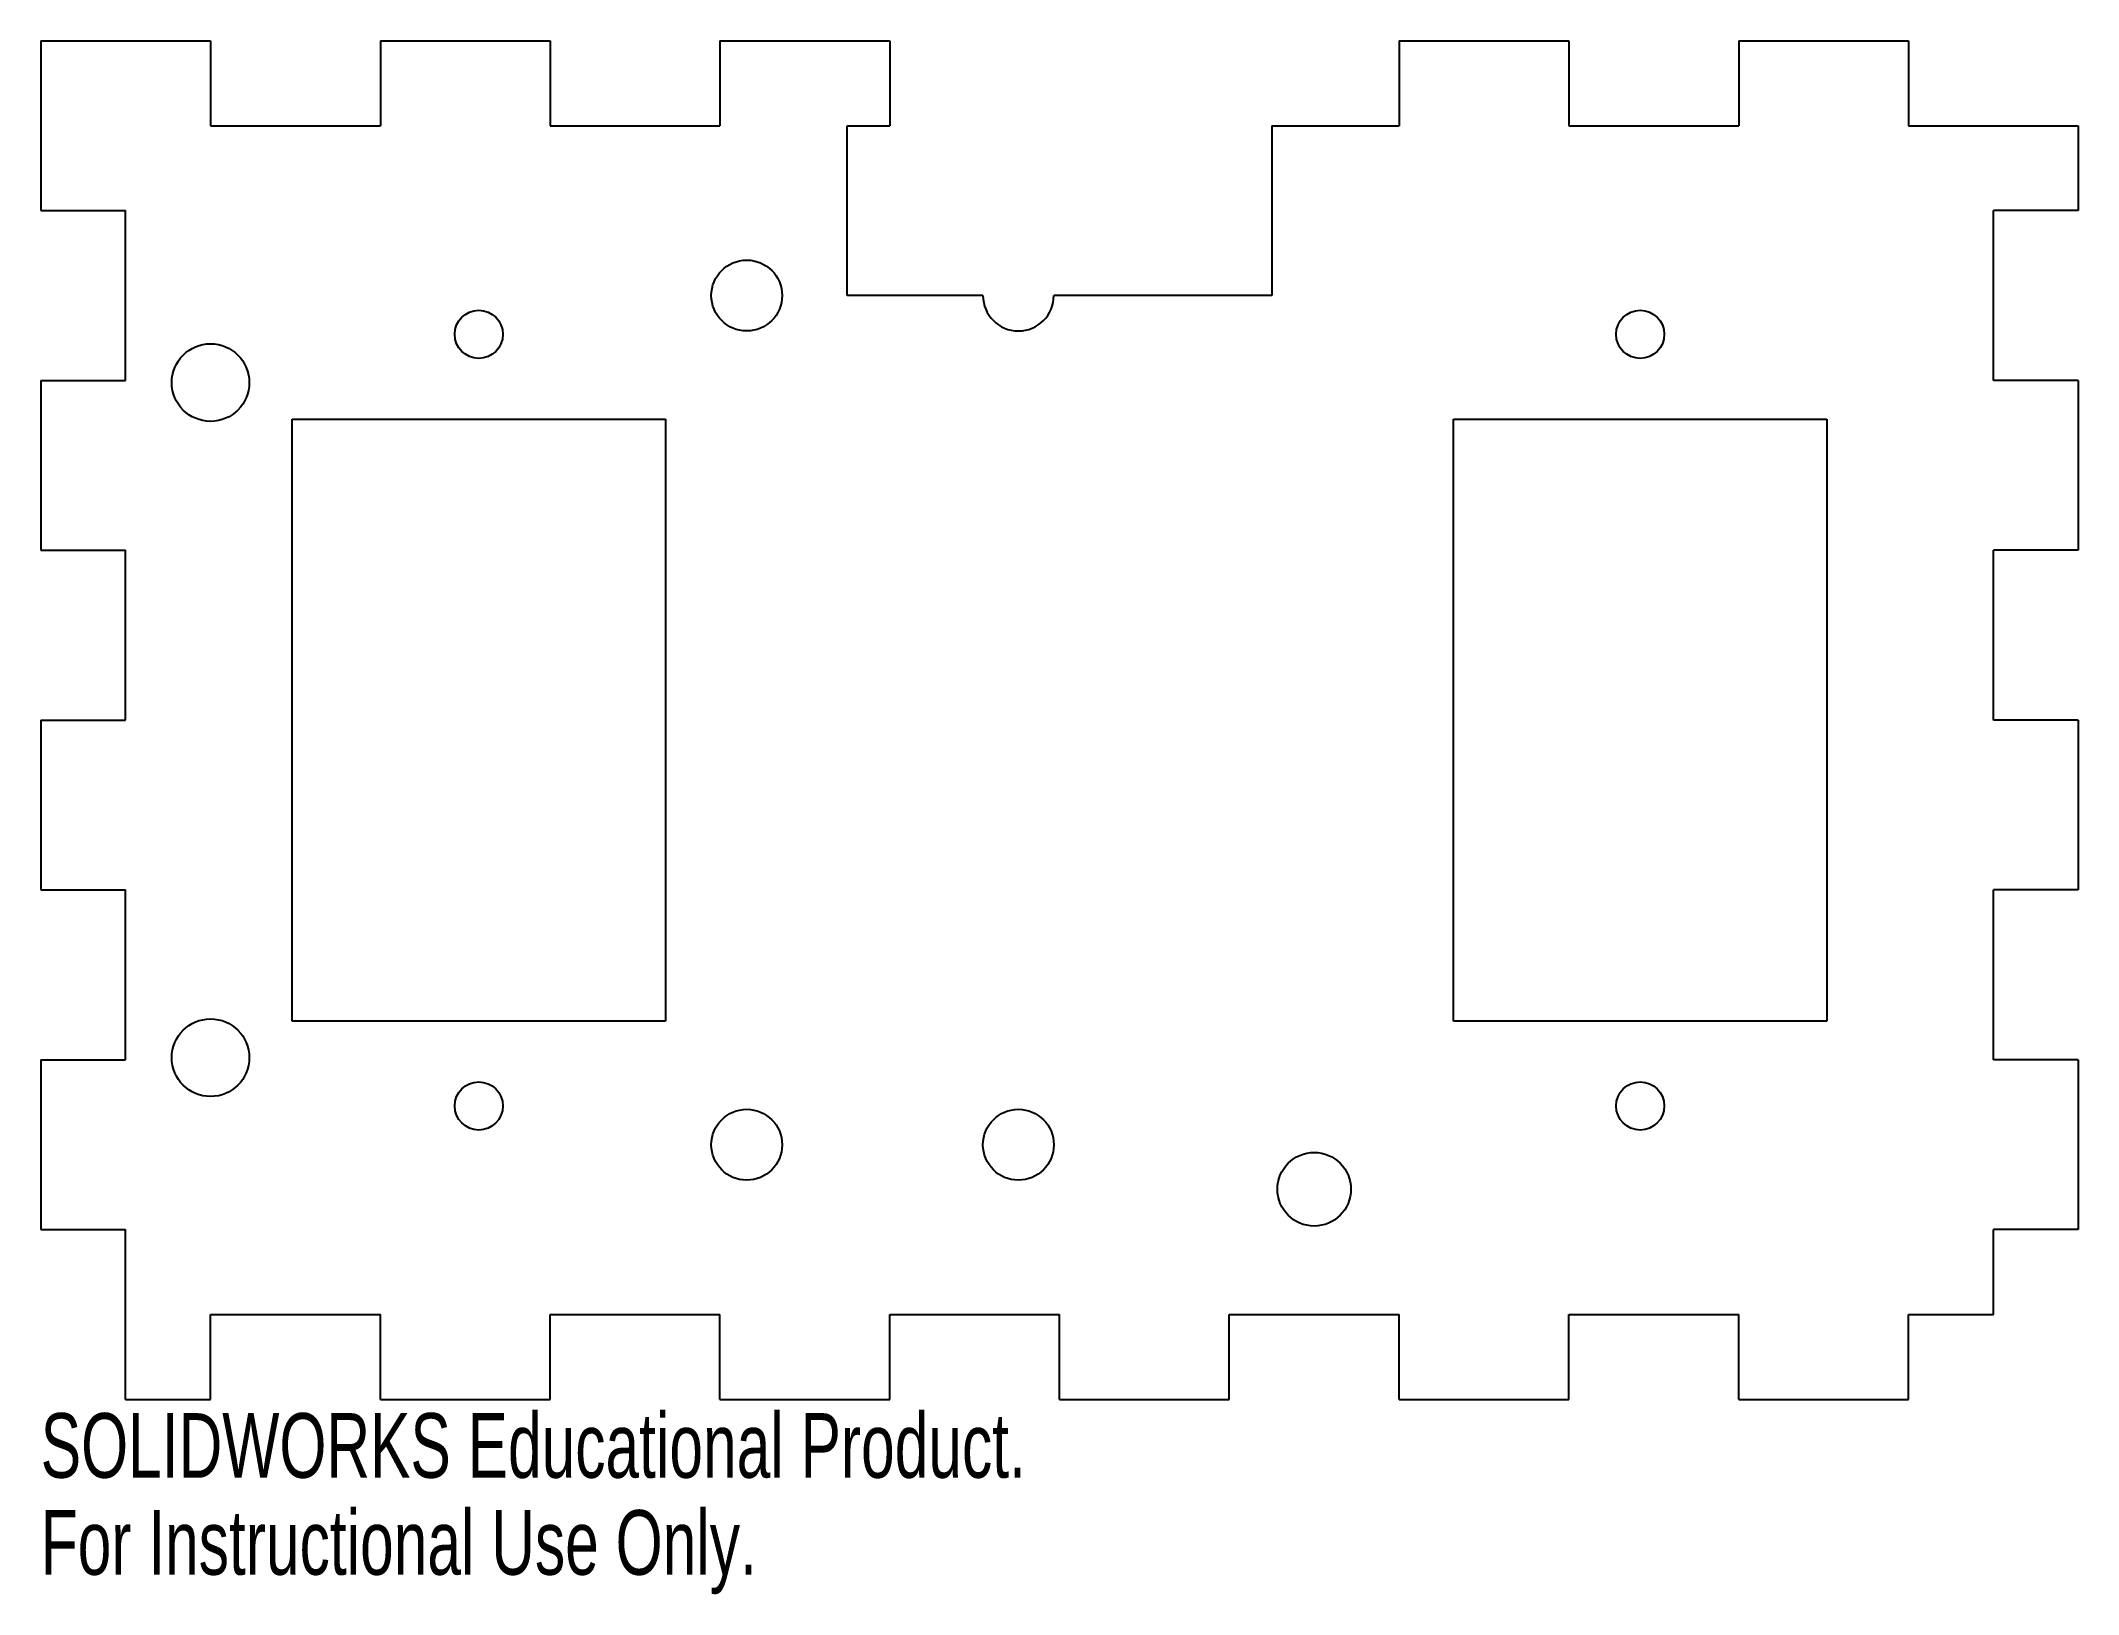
# Model space of a CAD drawing. Header units: inches. Extents: x 0 to 6, y -4.57 to 0.
import ezdxf

# ---------------------------------------------------------------- set-up
doc = ezdxf.new("R2010")
doc.units = ezdxf.units.IN
doc.header["$MEASUREMENT"] = 0
doc.styles.add('SLDTEXTSTYLE0', font='TXT', dxfattribs={"width": 0.7})

msp = doc.modelspace()

# ---------------------------------------------------------------- linework, layer by layer
at = {"color": 7, "linetype": 'Continuous', "lineweight": 25}
for p, q in [((0, 0), (0.5, 0)), ((0, 0), (0, -0.5)), ((0.5, 0), (0.5, -0.25)), ((1, 0), (1.5, 0)), ((1, 0), (1, -0.25)), ((1.5, 0), (1.5, -0.25)), ((2, 0), (2.5, 0)), ((2, 0), (2, -0.25)), ((2.5, 0), (2.5, -0.25)), ((4, 0), (4.5, 0)), ((4, 0), (4, -0.25)), ((4.5, 0), (4.5, -0.25)), ((5, 0), (5.5, 0)), ((5, 0), (5, -0.25)), ((5.5, 0), (5.5, -0.25)), ((0.5, -0.25), (1, -0.25)), ((1.5, -0.25), (2, -0.25)), ((2.375, -0.75), (2.375, -0.25)), ((2.375, -0.25), (2.5, -0.25)), ((3.625, -0.25), (4, -0.25)), ((3.625, -0.25), (3.625, -0.75)), ((4.5, -0.25), (5, -0.25)), ((5.5, -0.25), (6, -0.25)), ((6, -0.25), (6, -0.5)), ((0, -0.5), (0.25, -0.5)), ((0.25, -1), (0.25, -0.5)), ((5.75, -1), (5.75, -0.5)), ((6, -0.5), (5.75, -0.5)), ((2.7746, -0.75), (2.375, -0.75)), ((3.625, -0.75), (2.9833, -0.75)), ((0, -1), (0.25, -1)), ((0, -1), (0, -1.5)), ((6, -1), (5.75, -1)), ((6, -1), (6, -1.5)), ((0.74, -2.8858), (0.74, -1.1142)), ((0.74, -1.1142), (1.84, -1.1142)), ((1.84, -1.1142), (1.84, -2.8858)), ((4.16, -1.1142), (5.26, -1.1142)), ((4.16, -2.8858), (4.16, -1.1142)), ((5.26, -1.1142), (5.26, -2.8858)), ((0, -1.5), (0.25, -1.5)), ((0.25, -2), (0.25, -1.5)), ((5.75, -2), (5.75, -1.5)), ((6, -1.5), (5.75, -1.5)), ((0, -2), (0.25, -2)), ((0, -2), (0, -2.5)), ((6, -2), (5.75, -2)), ((6, -2), (6, -2.5)), ((0, -2.5), (0.25, -2.5)), ((0.25, -3), (0.25, -2.5)), ((5.75, -3), (5.75, -2.5)), ((6, -2.5), (5.75, -2.5)), ((1.84, -2.8858), (0.74, -2.8858)), ((5.26, -2.8858), (4.16, -2.8858)), ((0, -3), (0.25, -3)), ((0, -3), (0, -3.5)), ((6, -3), (5.75, -3)), ((6, -3), (6, -3.5)), ((0, -3.5), (0.25, -3.5)), ((0.25, -4), (0.25, -3.5)), ((5.75, -3.75), (5.75, -3.5)), ((6, -3.5), (5.75, -3.5)), ((0.5, -4), (0.5, -3.75)), ((0.5, -3.75), (1, -3.75)), ((1, -4), (1, -3.75)), ((1.5, -4), (1.5, -3.75)), ((1.5, -3.75), (2, -3.75)), ((2, -4), (2, -3.75)), ((2.5, -4), (2.5, -3.75)), ((2.5, -3.75), (3, -3.75)), ((3, -4), (3, -3.75)), ((3.5, -4), (3.5, -3.75)), ((3.5, -3.75), (4, -3.75)), ((4, -4), (4, -3.75)), ((4.5, -4), (4.5, -3.75)), ((4.5, -3.75), (5, -3.75)), ((5, -4), (5, -3.75)), ((5.5, -4), (5.5, -3.75)), ((5.5, -3.75), (5.75, -3.75)), ((0.25, -4), (0.5, -4)), ((1, -4), (1.5, -4)), ((2, -4), (2.5, -4)), ((3, -4), (3.5, -4)), ((4, -4), (4.5, -4)), ((5, -4), (5.5, -4))]:
    msp.add_line(p, q, dxfattribs=at)
for centre, radius in [((2.079, -0.75), 0.1043), ((1.29, -0.8642), 0.0709), ((4.71, -0.8642), 0.0709), ((0.5, -1.0063), 0.1142), ((0.5, -2.9937), 0.1142), ((1.29, -3.1358), 0.0709), ((4.71, -3.1358), 0.0709), ((2.079, -3.25), 0.1043), ((2.879, -3.25), 0.1043), ((3.75, -3.381), 0.1083)]:
    msp.add_circle(centre, radius, dxfattribs=at)
msp.add_arc((2.879, -0.75), 0.1043, 180, 0, dxfattribs=at)

# ---------------------------------------------------------------- texts
at = {"color": 7, "linetype": 'Continuous', "char_height": 0.1903, "attachment_point": 1, "style": 'SLDTEXTSTYLE0'}
for s, insert in [('SOLIDWORKS Educational Product.', (0, -4.0401)), ('For Instructional Use Only.', (0, -4.3256))]:
    msp.add_mtext(s, dxfattribs=dict(at, insert=insert))

doc.saveas('drawing.dxf')
